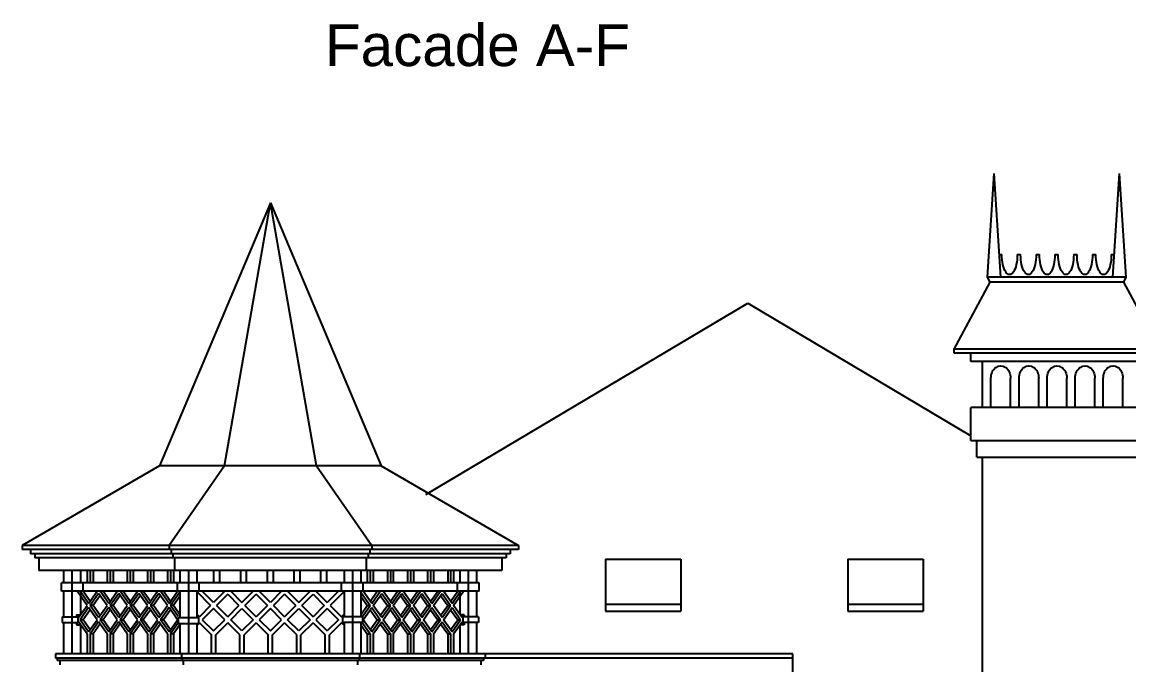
# Model space of a CAD drawing. Header units: millimetres. Extents: x -112665 to -16847, y 30630 to 100849.
# Drawn here: x -79589 to -66349, y 93148 to 100840 of the extents above; entities that cross this region are included whole.
import ezdxf

# ---------------------------------------------------------------- set-up
doc = ezdxf.new("R2010")
doc.units = ezdxf.units.MM
doc.layers.add('txt', color=7, linetype='Continuous', lineweight=13)
doc.layers.add('wall', color=5, linetype='Continuous')
doc.styles.get("Standard").update_dxf_attribs({"font": 'arial.ttf'})

msp = doc.modelspace()

# ---------------------------------------------------------------- linework, layer by layer
at = {"layer": 'wall', "color": 18, "ltscale": 2, "true_color": 0x000000}
for p, q in [((-68039, 97788), (-67959, 99028)), ((-67879, 97788), (-67959, 99028)), ((-66539, 97788), (-66459, 99028)), ((-66379, 97788), (-66459, 99028)), ((-67909, 98058), (-67869, 98058)), ((-67684, 98058), (-67644, 98058)), ((-67459, 98058), (-67419, 98058)), ((-67234, 98058), (-67194, 98058)), ((-67009, 98058), (-66969, 98058)), ((-66784, 98058), (-66744, 98058)), ((-66559, 98058), (-66519, 98058)), ((-68439, 96928), (-68009, 97728)), ((-66379, 97788), (-68039, 97788)), ((-68009, 97728), (-68039, 97788)), ((-66409, 97728), (-68009, 97728)), ((-66409, 97728), (-66379, 97788)), ((-65979, 96928), (-66409, 97728)), ((-74760, 95186), (-70909, 97478)), ((-70909, 97478), (-68239, 95889)), ((-65979, 96928), (-68439, 96928)), ((-68439, 96878), (-68439, 96928)), ((-65979, 96878), (-68439, 96878)), ((-68239, 96778), (-68239, 96878)), ((-66179, 96778), (-68239, 96778)), ((-68099, 96228), (-68099, 96778)), ((-67999, 96228), (-67999, 96578)), ((-67763, 96228), (-67763, 96578)), ((-67663, 96228), (-67663, 96578)), ((-67427, 96228), (-67427, 96578)), ((-67327, 96228), (-67327, 96578)), ((-67091, 96228), (-67091, 96578)), ((-66991, 96228), (-66991, 96578)), ((-66755, 96228), (-66755, 96578)), ((-66655, 96228), (-66655, 96578)), ((-66419, 96228), (-66419, 96578)), ((-66179, 96228), (-68239, 96228)), ((-68239, 95833), (-68239, 96228)), ((-68239, 95833), (-66179, 95833)), ((-68169, 95633), (-68169, 95833)), ((-68169, 95633), (-66249, 95633)), ((-68099, 83778), (-68099, 95633)), ((-79589, 94578), (-79589, 94528)), ((-79489, 94528), (-79489, 94478)), ((-79439, 94478), (-79439, 94428)), ((-72609, 94412), (-71709, 94412)), ((-71709, 94412), (-71709, 93789)), ((-69709, 94412), (-68809, 94412)), ((-69709, 94412), (-69709, 93789)), ((-68809, 94412), (-68809, 93789)), ((-72609, 93875), (-71709, 93875)), ((-72609, 93789), (-71709, 93789)), ((-69709, 93875), (-68809, 93875)), ((-69709, 93789), (-68809, 93789)), ((-70369, 93278), (-79189, 93278)), ((-70369, 93228), (-74050, 93228)), ((-70369, 92514), (-70369, 93278))]:
    msp.add_line(p, q, dxfattribs=at)
at = {"layer": 'wall', "color": 18, "true_color": 0x000000}
for p, q in [((-76619, 98678), (-77947, 95528)), ((-77169, 95528), (-76619, 98678)), ((-76619, 98678), (-75292, 95528)), ((-76069, 95528), (-76619, 98678)), ((-77947, 95528), (-79589, 94578)), ((-75292, 95528), (-77947, 95528)), ((-77169, 95528), (-77832, 94578)), ((-76069, 95528), (-75407, 94578)), ((-75292, 95528), (-73650, 94578)), ((-73650, 94578), (-79589, 94578)), ((-77832, 94578), (-77832, 94528)), ((-77832, 94578), (-77832, 94528)), ((-75407, 94578), (-75407, 94528)), ((-75407, 94578), (-75407, 94528)), ((-73650, 94578), (-73650, 94528)), ((-73650, 94528), (-79589, 94528)), ((-73750, 94478), (-79489, 94478)), ((-73800, 94428), (-79439, 94428)), ((-79389, 94428), (-79389, 94278)), ((-77808, 94528), (-77808, 94478)), ((-77808, 94528), (-77808, 94478)), ((-77788, 94478), (-77788, 94428)), ((-77788, 94478), (-77788, 94428)), ((-77767, 94428), (-77767, 94278)), ((-77767, 94428), (-77767, 94278)), ((-75472, 94428), (-75472, 94278)), ((-75472, 94428), (-75472, 94278)), ((-75451, 94478), (-75451, 94428)), ((-75451, 94478), (-75451, 94428)), ((-75431, 94528), (-75431, 94478)), ((-75431, 94528), (-75431, 94478)), ((-73850, 94428), (-73850, 94278)), ((-73800, 94478), (-73800, 94428)), ((-73750, 94528), (-73750, 94478)), ((-72609, 94412), (-72609, 93789)), ((-73850, 94278), (-79389, 94278)), ((-79089, 94128), (-79089, 94278)), ((-78989, 93278), (-78989, 94278)), ((-78889, 94128), (-78889, 94278)), ((-78811, 94278), (-78811, 94128)), ((-78776, 94278), (-78776, 94128)), ((-78741, 94278), (-78741, 94128)), ((-78571, 94278), (-78571, 94128)), ((-78536, 94278), (-78536, 94128)), ((-78500, 94278), (-78500, 94128)), ((-78331, 94278), (-78331, 94128)), ((-78295, 94278), (-78295, 94128)), ((-78260, 94278), (-78260, 94128)), ((-78090, 94278), (-78090, 94128)), ((-78055, 94278), (-78055, 94128)), ((-78019, 94278), (-78019, 94128)), ((-77850, 94278), (-77850, 94128)), ((-77814, 94278), (-77814, 94128)), ((-77779, 94278), (-77779, 94128)), ((-77701, 94278), (-77701, 94128)), ((-77601, 94278), (-77601, 93278)), ((-77501, 94278), (-77501, 94128)), ((-77294, 94128), (-77294, 94278)), ((-77224, 94128), (-77224, 94278)), ((-76974, 94128), (-76974, 94278)), ((-76904, 94128), (-76904, 94278)), ((-76654, 94128), (-76654, 94278)), ((-76584, 94128), (-76584, 94278)), ((-76334, 94128), (-76334, 94278)), ((-76264, 94128), (-76264, 94278)), ((-76014, 94128), (-76014, 94278)), ((-75944, 94128), (-75944, 94278)), ((-75738, 94278), (-75738, 94128)), ((-75638, 94278), (-75638, 93278)), ((-75538, 94278), (-75538, 94128)), ((-75460, 94278), (-75460, 94128)), ((-75424, 94278), (-75424, 94128)), ((-75389, 94278), (-75389, 94128)), ((-75219, 94278), (-75219, 94128)), ((-75184, 94278), (-75184, 94128)), ((-75149, 94278), (-75149, 94128)), ((-74979, 94278), (-74979, 94128)), ((-74944, 94278), (-74944, 94128)), ((-74908, 94278), (-74908, 94128)), ((-74739, 94278), (-74739, 94128)), ((-74703, 94278), (-74703, 94128)), ((-74668, 94278), (-74668, 94128)), ((-74498, 94278), (-74498, 94128)), ((-74463, 94278), (-74463, 94128)), ((-74427, 94278), (-74427, 94128)), ((-74350, 94128), (-74350, 94278)), ((-74250, 93278), (-74250, 94278)), ((-74150, 94128), (-74150, 94278)), ((-74120, 94128), (-79119, 94128)), ((-79119, 94028), (-79119, 94128)), ((-74120, 94028), (-79119, 94028)), ((-79089, 93723), (-79089, 94028)), ((-78811, 93858), (-78932, 94028)), ((-78794, 93883), (-78896, 94028)), ((-78889, 93747), (-78889, 94028)), ((-78776, 93908), (-78861, 94028)), ((-78859, 94028), (-78859, 94128)), ((-78794, 93883), (-78691, 94028)), ((-78553, 93883), (-78656, 94028)), ((-78536, 93908), (-78621, 94028)), ((-78553, 93883), (-78451, 94028)), ((-78313, 93883), (-78415, 94028)), ((-78295, 93908), (-78380, 94028)), ((-78313, 93883), (-78210, 94028)), ((-78073, 93883), (-78175, 94028)), ((-78055, 93908), (-78140, 94028)), ((-78073, 93883), (-77970, 94028)), ((-77832, 93883), (-77935, 94028)), ((-77814, 93908), (-77899, 94028)), ((-77832, 93883), (-77730, 94028)), ((-77701, 94018), (-77814, 93858)), ((-77731, 94028), (-77731, 94128)), ((-77701, 94028), (-77701, 93713)), ((-77501, 94028), (-77501, 93713)), ((-77335, 93858), (-77501, 94024)), ((-77471, 94028), (-77471, 94128)), ((-77299, 93893), (-77434, 94028)), ((-77165, 94028), (-77299, 93893)), ((-77094, 94028), (-76959, 93893)), ((-76959, 93893), (-76825, 94028)), ((-76619, 93893), (-76754, 94028)), ((-76485, 94028), (-76619, 93893)), ((-76414, 94028), (-76279, 93893)), ((-76279, 93893), (-76145, 94028)), ((-76074, 94028), (-75939, 93893)), ((-75805, 94028), (-75939, 93893)), ((-75738, 94024), (-75904, 93858)), ((-75768, 94028), (-75768, 94128)), ((-75738, 94028), (-75738, 93723)), ((-75538, 94028), (-75538, 93723)), ((-75538, 94018), (-75424, 93858)), ((-75407, 93883), (-75509, 94028)), ((-75508, 94028), (-75508, 94128)), ((-75424, 93908), (-75340, 94028)), ((-75407, 93883), (-75304, 94028)), ((-75166, 93883), (-75269, 94028)), ((-75184, 93908), (-75099, 94028)), ((-75166, 93883), (-75064, 94028)), ((-74926, 93883), (-75029, 94028)), ((-74944, 93908), (-74859, 94028)), ((-74926, 93883), (-74823, 94028)), ((-74686, 93883), (-74788, 94028)), ((-74703, 93908), (-74618, 94028)), ((-74686, 93883), (-74583, 94028)), ((-74445, 93883), (-74548, 94028)), ((-74463, 93908), (-74378, 94028)), ((-74445, 93883), (-74343, 94028)), ((-74427, 93858), (-74307, 94028)), ((-74380, 94028), (-74380, 94128)), ((-74350, 93747), (-74350, 94028)), ((-74150, 93723), (-74150, 94028)), ((-74120, 94028), (-74120, 94128)), ((-78674, 94003), (-78776, 93858)), ((-78656, 93978), (-78741, 93858)), ((-78571, 93858), (-78674, 94003)), ((-78433, 94003), (-78536, 93858)), ((-78415, 93978), (-78500, 93858)), ((-78331, 93858), (-78433, 94003)), ((-78193, 94003), (-78295, 93858)), ((-78175, 93978), (-78260, 93858)), ((-78090, 93858), (-78193, 94003)), ((-77952, 94003), (-78055, 93858)), ((-77935, 93978), (-78019, 93858)), ((-77850, 93858), (-77952, 94003)), ((-77701, 93968), (-77779, 93858)), ((-77129, 93992), (-77264, 93858)), ((-77129, 93992), (-76995, 93858)), ((-76924, 93858), (-76789, 93992)), ((-76655, 93858), (-76789, 93992)), ((-76449, 93992), (-76584, 93858)), ((-76449, 93992), (-76315, 93858)), ((-76244, 93858), (-76109, 93992)), ((-76109, 93992), (-75975, 93858)), ((-75538, 93968), (-75460, 93858)), ((-75389, 93858), (-75287, 94003)), ((-75304, 93978), (-75219, 93858)), ((-75287, 94003), (-75184, 93858)), ((-75149, 93858), (-75046, 94003)), ((-75064, 93978), (-74979, 93858)), ((-75046, 94003), (-74944, 93858)), ((-74908, 93858), (-74806, 94003)), ((-74823, 93978), (-74739, 93858)), ((-74806, 94003), (-74703, 93858)), ((-74668, 93858), (-74565, 94003)), ((-74583, 93978), (-74498, 93858)), ((-74565, 94003), (-74463, 93858)), ((-78914, 93713), (-78939, 93747)), ((-78939, 93747), (-78939, 93723)), ((-78939, 93747), (-78903, 93747)), ((-78914, 93713), (-78811, 93858)), ((-78896, 93738), (-78903, 93747)), ((-78794, 93833), (-78896, 93688)), ((-78776, 93808), (-78861, 93688)), ((-78691, 93688), (-78794, 93833)), ((-78674, 93713), (-78776, 93858)), ((-78741, 93858), (-78776, 93858)), ((-78656, 93738), (-78741, 93858)), ((-78674, 93713), (-78571, 93858)), ((-78553, 93833), (-78656, 93688)), ((-78536, 93808), (-78621, 93688)), ((-78451, 93688), (-78553, 93833)), ((-78433, 93713), (-78536, 93858)), ((-78500, 93858), (-78536, 93858)), ((-78415, 93738), (-78500, 93858)), ((-78433, 93713), (-78331, 93858)), ((-78313, 93833), (-78415, 93688)), ((-78295, 93808), (-78380, 93688)), ((-78210, 93688), (-78313, 93833)), ((-78260, 93858), (-78295, 93858)), ((-78193, 93713), (-78295, 93858)), ((-78175, 93738), (-78260, 93858)), ((-78193, 93713), (-78090, 93858)), ((-78073, 93833), (-78175, 93688)), ((-78055, 93808), (-78140, 93688)), ((-77970, 93688), (-78073, 93833)), ((-77952, 93713), (-78055, 93858)), ((-78019, 93858), (-78055, 93858)), ((-77935, 93738), (-78019, 93858)), ((-77952, 93713), (-77850, 93858)), ((-77832, 93833), (-77935, 93688)), ((-77814, 93808), (-77899, 93688)), ((-77730, 93688), (-77832, 93833)), ((-77779, 93858), (-77814, 93858)), ((-77721, 93726), (-77814, 93858)), ((-77701, 93747), (-77779, 93858)), ((-77501, 93755), (-77469, 93723)), ((-77335, 93858), (-77469, 93723)), ((-77299, 93822), (-77434, 93688)), ((-77165, 93688), (-77299, 93822)), ((-77129, 93723), (-77264, 93858)), ((-77129, 93723), (-76995, 93858)), ((-77094, 93688), (-76959, 93822)), ((-76959, 93822), (-76825, 93688)), ((-76924, 93858), (-76789, 93723)), ((-76655, 93858), (-76789, 93723)), ((-76619, 93822), (-76754, 93688)), ((-76485, 93688), (-76619, 93822)), ((-76449, 93723), (-76584, 93858)), ((-76449, 93723), (-76315, 93858)), ((-76414, 93688), (-76279, 93822)), ((-76279, 93822), (-76145, 93688)), ((-76244, 93858), (-76109, 93723)), ((-75975, 93858), (-76109, 93723)), ((-75939, 93822), (-76074, 93688)), ((-75939, 93822), (-75805, 93688)), ((-75904, 93858), (-75769, 93723)), ((-75738, 93755), (-75769, 93723)), ((-75538, 93747), (-75460, 93858)), ((-75518, 93726), (-75424, 93858)), ((-75509, 93688), (-75407, 93833)), ((-75460, 93858), (-75424, 93858)), ((-75424, 93808), (-75340, 93688)), ((-75407, 93833), (-75304, 93688)), ((-75287, 93713), (-75389, 93858)), ((-75304, 93738), (-75219, 93858)), ((-75287, 93713), (-75184, 93858)), ((-75269, 93688), (-75166, 93833)), ((-75219, 93858), (-75184, 93858)), ((-75184, 93808), (-75099, 93688)), ((-75166, 93833), (-75064, 93688)), ((-75046, 93713), (-75149, 93858)), ((-75064, 93738), (-74979, 93858)), ((-75046, 93713), (-74944, 93858)), ((-75029, 93688), (-74926, 93833)), ((-74979, 93858), (-74944, 93858)), ((-74944, 93808), (-74859, 93688)), ((-74926, 93833), (-74823, 93688)), ((-74806, 93713), (-74908, 93858)), ((-74823, 93738), (-74739, 93858)), ((-74806, 93713), (-74703, 93858)), ((-74788, 93688), (-74686, 93833)), ((-74739, 93858), (-74703, 93858)), ((-74703, 93808), (-74618, 93688)), ((-74686, 93833), (-74583, 93688)), ((-74565, 93713), (-74668, 93858)), ((-74583, 93738), (-74498, 93858)), ((-74565, 93713), (-74463, 93858)), ((-74548, 93688), (-74445, 93833)), ((-74498, 93858), (-74463, 93858)), ((-74463, 93808), (-74378, 93688)), ((-74445, 93833), (-74343, 93688)), ((-74325, 93713), (-74427, 93858)), ((-74343, 93738), (-74336, 93747)), ((-74300, 93747), (-74336, 93747)), ((-74325, 93713), (-74300, 93747)), ((-74300, 93747), (-74300, 93723)), ((-79109, 93723), (-79109, 93653)), ((-79109, 93723), (-78924, 93723)), ((-79109, 93653), (-78924, 93653)), ((-79089, 93278), (-79089, 93653)), ((-78914, 93663), (-78939, 93628)), ((-78939, 93653), (-78939, 93628)), ((-78939, 93628), (-78903, 93628)), ((-78924, 93723), (-78924, 93653)), ((-78811, 93518), (-78914, 93663)), ((-78896, 93638), (-78903, 93628)), ((-78794, 93543), (-78896, 93688)), ((-78861, 93688), (-78896, 93688)), ((-78889, 93278), (-78889, 93628)), ((-78776, 93568), (-78861, 93688)), ((-78794, 93543), (-78691, 93688)), ((-78674, 93663), (-78776, 93518)), ((-78656, 93638), (-78741, 93518)), ((-78571, 93518), (-78674, 93663)), ((-78553, 93543), (-78656, 93688)), ((-78621, 93688), (-78656, 93688)), ((-78536, 93568), (-78621, 93688)), ((-78553, 93543), (-78451, 93688)), ((-78433, 93663), (-78536, 93518)), ((-78415, 93638), (-78500, 93518)), ((-78331, 93518), (-78433, 93663)), ((-78380, 93688), (-78415, 93688)), ((-78313, 93543), (-78415, 93688)), ((-78295, 93568), (-78380, 93688)), ((-78313, 93543), (-78210, 93688)), ((-78193, 93663), (-78295, 93518)), ((-78175, 93638), (-78260, 93518)), ((-78090, 93518), (-78193, 93663)), ((-78140, 93688), (-78175, 93688)), ((-78073, 93543), (-78175, 93688)), ((-78055, 93568), (-78140, 93688)), ((-78073, 93543), (-77970, 93688)), ((-77952, 93663), (-78055, 93518)), ((-77935, 93638), (-78019, 93518)), ((-77850, 93518), (-77952, 93663)), ((-77899, 93688), (-77935, 93688)), ((-77832, 93543), (-77935, 93688)), ((-77814, 93568), (-77899, 93688)), ((-77832, 93543), (-77730, 93688)), ((-77721, 93650), (-77814, 93518)), ((-77701, 93628), (-77779, 93518)), ((-77721, 93713), (-77721, 93643)), ((-77721, 93713), (-77481, 93713)), ((-77721, 93643), (-77481, 93643)), ((-77701, 93643), (-77701, 93278)), ((-77469, 93652), (-77501, 93621)), ((-77501, 93643), (-77501, 93278)), ((-77481, 93713), (-77481, 93643)), ((-77469, 93652), (-77324, 93507)), ((-77434, 93688), (-77299, 93553)), ((-77299, 93553), (-77165, 93688)), ((-77274, 93507), (-77129, 93652)), ((-76984, 93507), (-77129, 93652)), ((-76959, 93553), (-77094, 93688)), ((-76825, 93688), (-76959, 93553)), ((-76789, 93652), (-76934, 93507)), ((-76789, 93652), (-76644, 93507)), ((-76754, 93688), (-76619, 93553)), ((-76619, 93553), (-76485, 93688)), ((-76594, 93507), (-76449, 93652)), ((-76304, 93507), (-76449, 93652)), ((-76279, 93553), (-76414, 93688)), ((-76145, 93688), (-76279, 93553)), ((-76109, 93652), (-76254, 93507)), ((-76109, 93652), (-75964, 93507)), ((-76074, 93688), (-75939, 93553)), ((-75805, 93688), (-75939, 93553)), ((-75769, 93652), (-75914, 93507)), ((-75769, 93652), (-75738, 93621)), ((-75518, 93723), (-75758, 93723)), ((-75758, 93723), (-75758, 93653)), ((-75518, 93653), (-75758, 93653)), ((-75738, 93653), (-75738, 93278)), ((-75538, 93653), (-75538, 93278)), ((-75538, 93628), (-75460, 93518)), ((-75518, 93723), (-75518, 93653)), ((-75518, 93650), (-75424, 93518)), ((-75407, 93543), (-75509, 93688)), ((-75424, 93568), (-75340, 93688)), ((-75407, 93543), (-75304, 93688)), ((-75389, 93518), (-75287, 93663)), ((-75340, 93688), (-75304, 93688)), ((-75304, 93638), (-75219, 93518)), ((-75287, 93663), (-75184, 93518)), ((-75166, 93543), (-75269, 93688)), ((-75184, 93568), (-75099, 93688)), ((-75166, 93543), (-75064, 93688)), ((-75149, 93518), (-75046, 93663)), ((-75099, 93688), (-75064, 93688)), ((-75064, 93638), (-74979, 93518)), ((-75046, 93663), (-74944, 93518)), ((-74926, 93543), (-75029, 93688)), ((-74944, 93568), (-74859, 93688)), ((-74926, 93543), (-74823, 93688)), ((-74908, 93518), (-74806, 93663)), ((-74859, 93688), (-74823, 93688)), ((-74823, 93638), (-74739, 93518)), ((-74806, 93663), (-74703, 93518)), ((-74686, 93543), (-74788, 93688)), ((-74703, 93568), (-74618, 93688)), ((-74686, 93543), (-74583, 93688)), ((-74668, 93518), (-74565, 93663)), ((-74618, 93688), (-74583, 93688)), ((-74583, 93638), (-74498, 93518)), ((-74565, 93663), (-74463, 93518)), ((-74445, 93543), (-74548, 93688)), ((-74463, 93568), (-74378, 93688)), ((-74445, 93543), (-74343, 93688)), ((-74427, 93518), (-74325, 93663)), ((-74378, 93688), (-74343, 93688)), ((-74350, 93278), (-74350, 93628)), ((-74343, 93638), (-74336, 93628)), ((-74300, 93628), (-74336, 93628)), ((-74325, 93663), (-74300, 93628)), ((-74315, 93723), (-74315, 93653)), ((-74130, 93723), (-74315, 93723)), ((-74130, 93653), (-74315, 93653)), ((-74300, 93653), (-74300, 93628)), ((-74150, 93278), (-74150, 93653)), ((-74130, 93723), (-74130, 93653)), ((-78811, 93518), (-78811, 93278)), ((-78776, 93518), (-78776, 93278)), ((-78741, 93518), (-78776, 93518)), ((-78741, 93518), (-78741, 93278)), ((-78571, 93518), (-78571, 93278)), ((-78536, 93518), (-78536, 93278)), ((-78500, 93518), (-78536, 93518)), ((-78500, 93518), (-78500, 93278)), ((-78331, 93518), (-78331, 93278)), ((-78260, 93518), (-78295, 93518)), ((-78295, 93518), (-78295, 93278)), ((-78260, 93518), (-78260, 93278)), ((-78090, 93518), (-78090, 93278)), ((-78019, 93518), (-78055, 93518)), ((-78055, 93518), (-78055, 93278)), ((-78019, 93518), (-78019, 93278)), ((-77850, 93518), (-77850, 93278)), ((-77779, 93518), (-77814, 93518)), ((-77814, 93518), (-77814, 93278)), ((-77779, 93518), (-77779, 93278)), ((-77324, 93278), (-77324, 93507)), ((-77274, 93278), (-77274, 93507)), ((-76984, 93278), (-76984, 93507)), ((-76934, 93278), (-76934, 93507)), ((-76644, 93278), (-76644, 93507)), ((-76594, 93278), (-76594, 93507)), ((-76304, 93278), (-76304, 93507)), ((-76254, 93278), (-76254, 93507)), ((-75964, 93278), (-75964, 93507)), ((-75914, 93278), (-75914, 93507)), ((-75460, 93518), (-75460, 93278)), ((-75460, 93518), (-75424, 93518)), ((-75424, 93518), (-75424, 93278)), ((-75389, 93518), (-75389, 93278)), ((-75219, 93518), (-75219, 93278)), ((-75219, 93518), (-75184, 93518)), ((-75184, 93518), (-75184, 93278)), ((-75149, 93518), (-75149, 93278)), ((-74979, 93518), (-74979, 93278)), ((-74979, 93518), (-74944, 93518)), ((-74944, 93518), (-74944, 93278)), ((-74908, 93518), (-74908, 93278)), ((-74739, 93518), (-74703, 93518)), ((-74739, 93518), (-74739, 93278)), ((-74703, 93518), (-74703, 93278)), ((-74668, 93518), (-74668, 93278)), ((-74498, 93518), (-74463, 93518)), ((-74498, 93518), (-74498, 93278)), ((-74463, 93518), (-74463, 93278)), ((-74427, 93518), (-74427, 93278)), ((-79189, 93278), (-79189, 93228)), ((-74050, 93228), (-79189, 93228)), ((-79169, 93228), (-79169, 93198)), ((-77684, 93278), (-77684, 93228)), ((-77676, 93228), (-77676, 93198)), ((-75563, 93228), (-75563, 93198)), ((-75555, 93278), (-75555, 93228)), ((-74070, 93228), (-74070, 93198)), ((-74050, 93278), (-74050, 93228)), ((-74070, 93198), (-79169, 93198)), ((-79139, 93198), (-79139, 93148)), ((-77663, 93198), (-77663, 93148)), ((-75576, 93198), (-75576, 93148)), ((-74100, 93198), (-74100, 93148))]:
    msp.add_line(p, q, dxfattribs=at)
at = {"layer": 'wall', "color": 18, "ltscale": 2, "true_color": 0x000000, "extrusion": (0, 0, -1)}
for centre, major_axis, ratio, start_param, end_param in [((-67776, 98058), (0, 240), 0.385417, 1.570796, 4.712389), ((-67551, 98058), (0, 240), 0.385417, 1.570796, 4.712389), ((-67326, 98058), (0, 240), 0.385417, 1.570796, 4.712389), ((-67101, 98058), (0, 240), 0.385417, 1.570796, 4.712389), ((-66876, 98058), (0, 240), 0.385417, 1.570796, 4.712389), ((-66651, 98058), (0, 240), 0.385417, 1.570796, 4.712389), ((-67881, 96578), (0, 150), 0.786667, 4.712389, 7.853982), ((-67545, 96578), (0, 150), 0.786667, 4.712389, 7.853982), ((-67209, 96578), (0, 150), 0.786667, 4.712389, 7.853982), ((-66873, 96578), (0, 150), 0.786667, 4.712389, 7.853982), ((-66537, 96578), (0, 150), 0.786667, 4.712389, 7.853982)]:
    msp.add_ellipse(centre, major_axis=major_axis, ratio=ratio, start_param=start_param, end_param=end_param, dxfattribs=at)

# ---------------------------------------------------------------- texts
at = {"layer": 'txt', "color": 250, "linetype": 'Continuous', "lineweight": 15, "ltscale": 0.13, "insert": (-72318, 100814), "char_height": 500, "width": 13989.57, "attachment_point": 3}
msp.add_mtext('Facade A-F ', dxfattribs=at)

doc.saveas('drawing.dxf')
